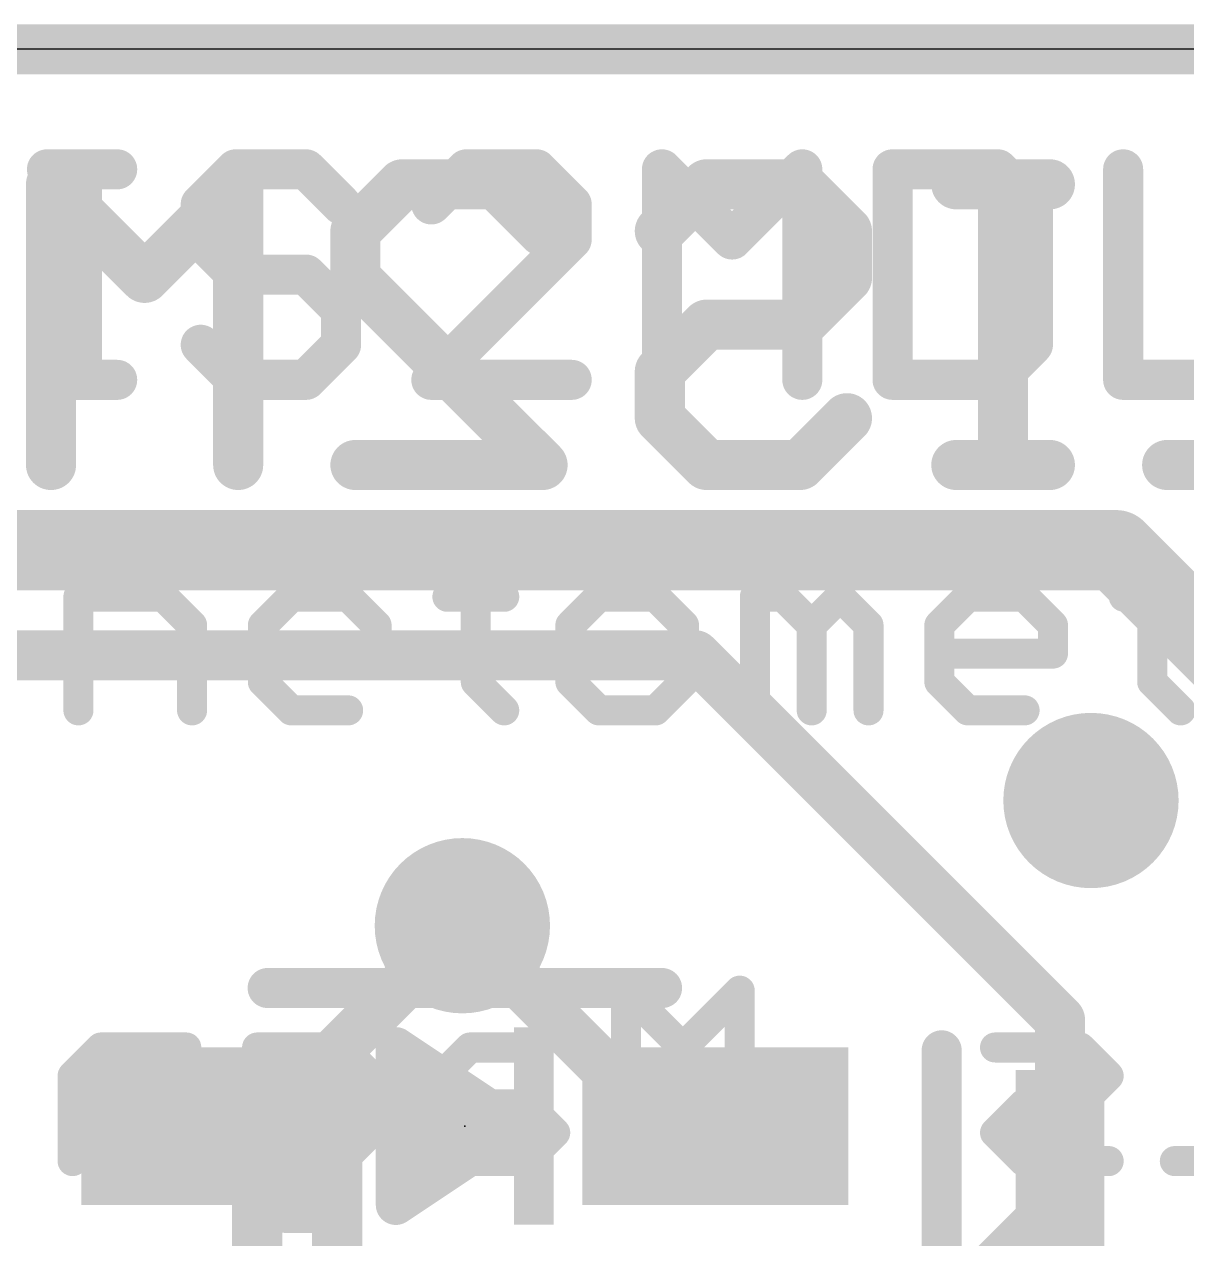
# Model space of a CAD drawing. Extents: x -0.1 to 25.5, y -0.1 to 17.9.
# Drawn here: x 10.97 to 16.87, y 11.75 to 17.91 of the extents above; entities that cross this region are included whole.
import ezdxf

# ---------------------------------------------------------------- set-up
doc = ezdxf.new("R2010")
doc.units = 0
for name, color, linetype in [('1', 12, 'CONTINUOUS'), ('16', 5, 'CONTINUOUS'), ('18', 110, 'CONTINUOUS'), ('20', 53, 'CONTINUOUS'), ('21', 40, 'CONTINUOUS'), ('22', 6, 'CONTINUOUS'), ('23', 40, 'CONTINUOUS')]:
    doc.layers.add(name, color=color, linetype=linetype)

# ---------------------------------------------------------------- blocks, each defined once
blk = doc.blocks.new('RECT')
blk.add_solid([(-0.5, -0.5), (0.5, -0.5), (-0.5, 0.5), (0.5, 0.5)])
blk = doc.blocks.new('ROUNDV')
at = {"const_width": 0.5}
blk.add_lwpolyline([(0, -0.25, 1), (0, 0.25, 1), (0, -0.25)], format="xyb", dxfattribs=at)

msp = doc.modelspace()

# ---------------------------------------------------------------- linework, layer by layer
at = {"layer": '1'}
for points, const_width in [([(0, 17.78), (25.4, 17.78)], 0.254), ([(14.2113, 12.319), (13.1953, 13.335)], 0.254), ([(12.1548, 12.1022), (11.938, 12.319)], 0.254), ([(14.478, 12.319), (14.2113, 12.319)], 0.254), ([(16.226, 12.153), (16.226, 11.587)], 0.3048), ([(16.226, 11.908), (16.226, 12.153)], 0.3048), ([(12.1548, 10.9474), (12.1548, 12.1022)], 0.254), ([(15.2654, 10.9474), (16.226, 11.908)], 0.3048)]:
    msp.add_lwpolyline(points, dxfattribs=dict(at, const_width=const_width))
for points, const_width in [([(13.2402, 13.3799, 1), (13.1504, 13.2901)], 0.127), ([(11.9829, 12.3639, 1), (11.8931, 12.2741)], 0.127), ([(14.2113, 12.3825, 1), (14.2113, 12.2555)], 0.127), ([(14.478, 12.2555, 1), (14.478, 12.3825)], 0.127), ([(14.1664, 12.2741, 1), (14.2562, 12.3639)], 0.127), ([(16.3022, 12.153, 1), (16.1498, 12.153)], 0.1524), ([(16.3022, 12.153, 1), (16.1498, 12.153)], 0.1524), ([(12.2183, 12.1022, 1), (12.0913, 12.1022)], 0.127), ([(12.1099, 12.0573, 1), (12.1997, 12.1471)], 0.127), ([(16.2799, 11.8541, 1), (16.1721, 11.9619)], 0.1524), ([(16.1498, 11.908, 1), (16.3022, 11.908)], 0.1524)]:
    msp.add_lwpolyline(points, format="xyb", dxfattribs=dict(at, const_width=const_width))
at = {"layer": '16'}
for points, const_width in [([(0, 17.78), (25.4, 17.78)], 0.254), ([(8.128, 15.24), (16.51, 15.24)], 0.4064), ([(16.51, 15.24), (17.907, 13.843)], 0.4064), ([(8.8646, 14.7066), (14.3764, 14.7066)], 0.254), ([(14.3764, 14.7066), (16.226, 12.857)], 0.254), ([(13.1953, 13.335), (12.5603, 12.7)], 0.254), ([(16.226, 12.857), (16.226, 9.271)], 0.254), ([(12.5603, 12.7), (12.5603, 9.4107)], 0.254)]:
    msp.add_lwpolyline(points, dxfattribs=dict(at, const_width=const_width))
for points, const_width in [([(16.5818, 15.3118, 1), (16.4382, 15.1682)], 0.2032), ([(16.51, 15.1384, 1), (16.51, 15.3416)], 0.2032), ([(14.4213, 14.7515, 1), (14.3315, 14.6617)], 0.127), ([(14.3764, 14.6431, 1), (14.3764, 14.7701)], 0.127), ([(13.2402, 13.2901, 1), (13.1504, 13.3799)], 0.127), ([(16.2895, 12.857, 1), (16.1625, 12.857)], 0.127), ([(16.1811, 12.8121, 1), (16.2709, 12.9019)], 0.127), ([(12.6238, 12.7, 1), (12.4968, 12.7)], 0.127), ([(12.5154, 12.7449, 1), (12.6052, 12.6551)], 0.127)]:
    msp.add_lwpolyline(points, format="xyb", dxfattribs=dict(at, const_width=const_width))
at = {"layer": '20'}
msp.add_line((22.86, 17.78), (2.54, 17.78), dxfattribs=at)
at = {"layer": '21'}
for points, const_width in [([(11.089, 17.1713), (11.4449, 17.1713)], 0.2032), ([(11.267, 16.1036), (11.267, 17.1713)], 0.2032), ([(12.0465, 17.1713), (11.8686, 16.9934)], 0.2032), ([(12.4025, 17.1713), (12.0465, 17.1713)], 0.2032), ([(12.5804, 16.9934), (12.4025, 17.1713)], 0.2032), ([(13.2159, 17.1713), (13.038, 16.9934)], 0.2032), ([(13.5719, 17.1713), (13.2159, 17.1713)], 0.2032), ([(13.7498, 16.9934), (13.5719, 17.1713)], 0.2032), ([(14.2074, 16.1036), (14.2074, 17.1713)], 0.2032), ([(14.2074, 17.1713), (14.5633, 16.8154)], 0.2032), ([(14.5633, 16.8154), (14.9192, 17.1713)], 0.2032), ([(14.9192, 17.1713), (14.9192, 16.1036)], 0.2032), ([(15.3768, 17.1713), (15.3768, 16.1036)], 0.2032), ([(15.9106, 17.1713), (15.3768, 17.1713)], 0.2032), ([(16.0886, 16.9934), (15.9106, 17.1713)], 0.2032), ([(16.5462, 17.1713), (16.5462, 16.1036)], 0.2032), ([(11.8686, 16.9934), (11.8686, 16.8154)], 0.2032), ([(13.7498, 16.8154), (13.7498, 16.9934)], 0.2032), ([(16.0886, 16.2815), (16.0886, 16.9934)], 0.2032), ([(11.8686, 16.8154), (12.0465, 16.6375)], 0.2032), ([(13.038, 16.1036), (13.7498, 16.8154)], 0.2032), ([(12.0465, 16.6375), (12.4025, 16.6375)], 0.2032), ([(12.4025, 16.6375), (12.5804, 16.4595)], 0.2032), ([(12.5804, 16.4595), (12.5804, 16.2815)], 0.2032), ([(12.0465, 16.1036), (11.8686, 16.2815)], 0.2032), ([(12.5804, 16.2815), (12.4025, 16.1036)], 0.2032), ([(15.9106, 16.1036), (16.0886, 16.2815)], 0.2032), ([(11.089, 16.1036), (11.4449, 16.1036)], 0.2032), ([(12.4025, 16.1036), (12.0465, 16.1036)], 0.2032), ([(13.7498, 16.1036), (13.038, 16.1036)], 0.2032), ([(15.3768, 16.1036), (15.9106, 16.1036)], 0.2032), ([(16.5462, 16.1036), (17.258, 16.1036)], 0.2032), ([(13.2635, 15.1475), (13.2635, 14.5713)], 0.1524), ([(16.6938, 15.1475), (16.6938, 14.5713)], 0.1524), ([(11.2484, 14.4272), (11.2484, 15.0034)], 0.1524), ([(11.2484, 15.0034), (11.6806, 15.0034)], 0.1524), ([(11.6806, 15.0034), (11.8247, 14.8594)], 0.1524), ([(12.184, 14.8594), (12.328, 15.0034)], 0.1524), ([(12.328, 15.0034), (12.6161, 15.0034)], 0.1524), ([(12.6161, 15.0034), (12.7602, 14.8594)], 0.1524), ([(13.1195, 15.0034), (13.4076, 15.0034)], 0.1524), ([(13.8872, 15.0034), (13.7432, 14.8594)], 0.1524), ([(14.1753, 15.0034), (13.8872, 15.0034)], 0.1524), ([(14.3194, 14.8594), (14.1753, 15.0034)], 0.1524), ([(14.6787, 14.4272), (14.6787, 15.0034)], 0.1524), ([(14.6787, 15.0034), (14.8227, 15.0034)], 0.1524), ([(14.8227, 15.0034), (14.9668, 14.8594)], 0.1524), ([(14.9668, 14.8594), (15.1108, 15.0034)], 0.1524), ([(15.1108, 15.0034), (15.2549, 14.8594)], 0.1524), ([(15.6142, 14.8594), (15.7583, 15.0034)], 0.1524), ([(15.7583, 15.0034), (16.0464, 15.0034)], 0.1524), ([(16.0464, 15.0034), (16.1904, 14.8594)], 0.1524), ([(16.5497, 15.0034), (16.8378, 15.0034)], 0.1524), ([(11.8247, 14.8594), (11.8247, 14.4272)], 0.1524), ([(12.184, 14.5713), (12.184, 14.8594)], 0.1524), ([(12.7602, 14.8594), (12.7602, 14.7153)], 0.1524), ([(13.7432, 14.8594), (13.7432, 14.5713)], 0.1524), ([(14.3194, 14.5713), (14.3194, 14.8594)], 0.1524), ([(14.9668, 14.8594), (14.9668, 14.4272)], 0.1524), ([(15.2549, 14.8594), (15.2549, 14.4272)], 0.1524), ([(15.6142, 14.5713), (15.6142, 14.8594)], 0.1524), ([(16.1904, 14.8594), (16.1904, 14.7153)], 0.1524), ([(12.7602, 14.7153), (12.184, 14.7153)], 0.1524), ([(16.1904, 14.7153), (15.6142, 14.7153)], 0.1524), ([(12.328, 14.4272), (12.184, 14.5713)], 0.1524), ([(13.2635, 14.5713), (13.4076, 14.4272)], 0.1524), ([(13.7432, 14.5713), (13.8872, 14.4272)], 0.1524), ([(14.1753, 14.4272), (14.3194, 14.5713)], 0.1524), ([(15.7583, 14.4272), (15.6142, 14.5713)], 0.1524), ([(16.6938, 14.5713), (16.8378, 14.4272)], 0.1524), ([(12.6161, 14.4272), (12.328, 14.4272)], 0.1524), ([(13.8872, 14.4272), (14.1753, 14.4272)], 0.1524), ([(16.0464, 14.4272), (15.7583, 14.4272)], 0.1524), ([(12.208, 13.019), (14.208, 13.019)], 0.2032), ([(12.858, 11.919), (12.858, 12.719)], 0.2032), ([(12.858, 12.719), (13.458, 12.319)], 0.2032), ([(15.626, 9.903), (15.626, 12.703)], 0.2032), ([(13.008, 12.119), (13.008, 12.519)], 0.2032), ([(13.008, 12.519), (13.308, 12.319)], 0.2032), ([(13.008, 12.3952), (13.1937, 12.3952)], 0.2032), ([(13.458, 12.319), (12.858, 11.919)], 0.2032), ([(13.308, 12.319), (13.008, 12.119)], 0.2032), ([(13.008, 12.192), (13.1175, 12.192)], 0.2032)]:
    msp.add_lwpolyline(points, dxfattribs=dict(at, const_width=const_width))
for points, const_width in [([(11.089, 17.2221, 1), (11.089, 17.1205)], 0.1016), ([(11.3178, 17.1713, 1), (11.2162, 17.1713)], 0.1016), ([(11.4449, 17.1205, 1), (11.4449, 17.2221)], 0.1016), ([(12.0465, 17.2221, 1), (12.0465, 17.1205)], 0.1016), ([(12.0825, 17.1354, 1), (12.0106, 17.2072)], 0.1016), ([(12.4384, 17.2072, 1), (12.3665, 17.1354)], 0.1016), ([(12.4025, 17.1205, 1), (12.4025, 17.2221)], 0.1016), ([(13.2159, 17.2221, 1), (13.2159, 17.1205)], 0.1016), ([(13.2519, 17.1354, 1), (13.18, 17.2072)], 0.1016), ([(13.6078, 17.2072, 1), (13.5359, 17.1354)], 0.1016), ([(13.5719, 17.1205, 1), (13.5719, 17.2221)], 0.1016), ([(14.2582, 17.1713, 1), (14.1566, 17.1713)], 0.1016), ([(14.2433, 17.2072, 1), (14.1715, 17.1354)], 0.1016), ([(14.97, 17.1713, 1), (14.8684, 17.1713)], 0.1016), ([(14.9551, 17.1354, 1), (14.8833, 17.2072)], 0.1016), ([(15.4276, 17.1713, 1), (15.326, 17.1713)], 0.1016), ([(15.3768, 17.2221, 1), (15.3768, 17.1205)], 0.1016), ([(15.9466, 17.2072, 1), (15.8747, 17.1354)], 0.1016), ([(15.9106, 17.1205, 1), (15.9106, 17.2221)], 0.1016), ([(16.597, 17.1713, 1), (16.4954, 17.1713)], 0.1016), ([(11.9194, 16.9934, 1), (11.8178, 16.9934)], 0.1016), ([(11.8327, 17.0293, 1), (11.9045, 16.9574)], 0.1016), ([(12.5445, 16.9574, 1), (12.6163, 17.0293)], 0.1016), ([(13.0021, 17.0293, 1), (13.0739, 16.9574)], 0.1016), ([(13.8006, 16.9934, 1), (13.699, 16.9934)], 0.1016), ([(13.7139, 16.9574, 1), (13.7857, 17.0293)], 0.1016), ([(16.1394, 16.9934, 1), (16.0378, 16.9934)], 0.1016), ([(16.0527, 16.9574, 1), (16.1245, 17.0293)], 0.1016), ([(11.9045, 16.8513, 1), (11.8327, 16.7795)], 0.1016), ([(13.7857, 16.7795, 1), (13.7139, 16.8513)], 0.1016), ([(14.5274, 16.8513, 1), (14.5992, 16.7795)], 0.1016), ([(14.5274, 16.7795, 1), (14.5992, 16.8513)], 0.1016), ([(11.8178, 16.8154, 1), (11.9194, 16.8154)], 0.1016), ([(13.699, 16.8154, 1), (13.8006, 16.8154)], 0.1016), ([(12.0465, 16.6883, 1), (12.0465, 16.5867)], 0.1016), ([(12.0106, 16.6015, 1), (12.0825, 16.6734)], 0.1016), ([(12.4384, 16.6734, 1), (12.3665, 16.6015)], 0.1016), ([(12.4025, 16.5867, 1), (12.4025, 16.6883)], 0.1016), ([(12.6312, 16.4595, 1), (12.5296, 16.4595)], 0.1016), ([(12.5445, 16.4236, 1), (12.6163, 16.4954)], 0.1016), ([(11.9045, 16.3175, 1), (11.8327, 16.2456)], 0.1016), ([(12.5296, 16.2815, 1), (12.6312, 16.2815)], 0.1016), ([(12.6163, 16.2456, 1), (12.5445, 16.3175)], 0.1016), ([(16.0378, 16.2815, 1), (16.1394, 16.2815)], 0.1016), ([(16.1245, 16.2456, 1), (16.0527, 16.3175)], 0.1016), ([(11.089, 16.1544, 1), (11.089, 16.0528)], 0.1016), ([(11.4449, 16.0528, 1), (11.4449, 16.1544)], 0.1016), ([(12.0465, 16.1544, 1), (12.0465, 16.0528)], 0.1016), ([(12.4025, 16.0528, 1), (12.4025, 16.1544)], 0.1016), ([(13.038, 16.1544, 1), (13.038, 16.0528)], 0.1016), ([(13.7498, 16.0528, 1), (13.7498, 16.1544)], 0.1016), ([(15.3768, 16.1544, 1), (15.3768, 16.0528)], 0.1016), ([(15.9106, 16.0528, 1), (15.9106, 16.1544)], 0.1016), ([(16.5462, 16.1544, 1), (16.5462, 16.0528)], 0.1016), ([(11.2162, 16.1036, 1), (11.3178, 16.1036)], 0.1016), ([(12.0106, 16.0677, 1), (12.0825, 16.1395)], 0.1016), ([(12.3665, 16.1395, 1), (12.4384, 16.0677)], 0.1016), ([(13.0021, 16.1395, 1), (13.0739, 16.0677)], 0.1016), ([(14.1566, 16.1036, 1), (14.2582, 16.1036)], 0.1016), ([(14.8684, 16.1036, 1), (14.97, 16.1036)], 0.1016), ([(15.326, 16.1036, 1), (15.4276, 16.1036)], 0.1016), ([(15.8747, 16.1395, 1), (15.9466, 16.0677)], 0.1016), ([(16.4954, 16.1036, 1), (16.597, 16.1036)], 0.1016), ([(13.3016, 15.1475, 1), (13.2254, 15.1475)], 0.0762), ([(16.7319, 15.1475, 1), (16.6557, 15.1475)], 0.0762), ([(11.2865, 15.0034, 1), (11.2103, 15.0034)], 0.0762), ([(11.2484, 15.0415, 1), (11.2484, 14.9653)], 0.0762), ([(11.7076, 15.0304, 1), (11.6537, 14.9765)], 0.0762), ([(11.6806, 14.9653, 1), (11.6806, 15.0415)], 0.0762), ([(12.328, 15.0415, 1), (12.328, 14.9653)], 0.0762), ([(12.355, 14.9765, 1), (12.3011, 15.0304)], 0.0762), ([(12.6431, 15.0304, 1), (12.5892, 14.9765)], 0.0762), ([(12.6161, 14.9653, 1), (12.6161, 15.0415)], 0.0762), ([(13.1195, 15.0415, 1), (13.1195, 14.9653)], 0.0762), ([(13.4076, 14.9653, 1), (13.4076, 15.0415)], 0.0762), ([(13.8872, 15.0415, 1), (13.8872, 14.9653)], 0.0762), ([(13.9142, 14.9765, 1), (13.8603, 15.0304)], 0.0762), ([(14.2023, 15.0304, 1), (14.1484, 14.9765)], 0.0762), ([(14.1753, 14.9653, 1), (14.1753, 15.0415)], 0.0762), ([(14.7168, 15.0034, 1), (14.6406, 15.0034)], 0.0762), ([(14.6787, 15.0415, 1), (14.6787, 14.9653)], 0.0762), ([(14.8497, 15.0304, 1), (14.7958, 14.9765)], 0.0762), ([(14.8227, 14.9653, 1), (14.8227, 15.0415)], 0.0762), ([(15.1378, 15.0304, 1), (15.0839, 14.9765)], 0.0762), ([(15.1378, 14.9765, 1), (15.0839, 15.0304)], 0.0762), ([(15.7583, 15.0415, 1), (15.7583, 14.9653)], 0.0762), ([(15.7852, 14.9765, 1), (15.7313, 15.0304)], 0.0762), ([(16.0733, 15.0304, 1), (16.0194, 14.9765)], 0.0762), ([(16.0464, 14.9653, 1), (16.0464, 15.0415)], 0.0762), ([(16.5497, 15.0415, 1), (16.5497, 14.9653)], 0.0762), ([(16.8378, 14.9653, 1), (16.8378, 15.0415)], 0.0762), ([(11.8628, 14.8594, 1), (11.7866, 14.8594)], 0.0762), ([(11.7977, 14.8324, 1), (11.8516, 14.8863)], 0.0762), ([(12.157, 14.8863, 1), (12.2109, 14.8324)], 0.0762), ([(12.2221, 14.8594, 1), (12.1459, 14.8594)], 0.0762), ([(12.7983, 14.8594, 1), (12.7221, 14.8594)], 0.0762), ([(12.7332, 14.8324, 1), (12.7871, 14.8863)], 0.0762), ([(13.7162, 14.8863, 1), (13.7701, 14.8324)], 0.0762), ([(13.7813, 14.8594, 1), (13.7051, 14.8594)], 0.0762), ([(14.3575, 14.8594, 1), (14.2813, 14.8594)], 0.0762), ([(14.2924, 14.8324, 1), (14.3463, 14.8863)], 0.0762), ([(14.9398, 14.8863, 1), (14.9937, 14.8324)], 0.0762), ([(15.0049, 14.8594, 1), (14.9287, 14.8594)], 0.0762), ([(14.9398, 14.8324, 1), (14.9937, 14.8863)], 0.0762), ([(15.293, 14.8594, 1), (15.2168, 14.8594)], 0.0762), ([(15.228, 14.8324, 1), (15.2818, 14.8863)], 0.0762), ([(15.6523, 14.8594, 1), (15.5761, 14.8594)], 0.0762), ([(15.5873, 14.8863, 1), (15.6411, 14.8324)], 0.0762), ([(16.2285, 14.8594, 1), (16.1523, 14.8594)], 0.0762), ([(16.1635, 14.8324, 1), (16.2174, 14.8863)], 0.0762), ([(12.184, 14.7534, 1), (12.184, 14.6772)], 0.0762), ([(12.7602, 14.6772, 1), (12.7602, 14.7534)], 0.0762), ([(15.6142, 14.7534, 1), (15.6142, 14.6772)], 0.0762), ([(16.1904, 14.6772, 1), (16.1904, 14.7534)], 0.0762), ([(12.7221, 14.7153, 1), (12.7983, 14.7153)], 0.0762), ([(16.1523, 14.7153, 1), (16.2285, 14.7153)], 0.0762), ([(12.2109, 14.5982, 1), (12.157, 14.5443)], 0.0762), ([(12.1459, 14.5713, 1), (12.2221, 14.5713)], 0.0762), ([(13.2905, 14.5982, 1), (13.2366, 14.5443)], 0.0762), ([(13.2254, 14.5713, 1), (13.3016, 14.5713)], 0.0762), ([(13.7701, 14.5982, 1), (13.7162, 14.5443)], 0.0762), ([(13.7051, 14.5713, 1), (13.7813, 14.5713)], 0.0762), ([(14.2813, 14.5713, 1), (14.3575, 14.5713)], 0.0762), ([(14.3463, 14.5443, 1), (14.2924, 14.5982)], 0.0762), ([(15.6411, 14.5982, 1), (15.5873, 14.5443)], 0.0762), ([(15.5761, 14.5713, 1), (15.6523, 14.5713)], 0.0762), ([(16.7207, 14.5982, 1), (16.6668, 14.5443)], 0.0762), ([(16.6557, 14.5713, 1), (16.7319, 14.5713)], 0.0762), ([(12.328, 14.4653, 1), (12.328, 14.3891)], 0.0762), ([(12.3011, 14.4003, 1), (12.355, 14.4541)], 0.0762), ([(12.6161, 14.3891, 1), (12.6161, 14.4653)], 0.0762), ([(13.3806, 14.4003, 1), (13.4345, 14.4541)], 0.0762), ([(13.8872, 14.4653, 1), (13.8872, 14.3891)], 0.0762), ([(13.8603, 14.4003, 1), (13.9142, 14.4541)], 0.0762), ([(14.1484, 14.4541, 1), (14.2023, 14.4003)], 0.0762), ([(14.1753, 14.3891, 1), (14.1753, 14.4653)], 0.0762), ([(15.7583, 14.4653, 1), (15.7583, 14.3891)], 0.0762), ([(15.7313, 14.4003, 1), (15.7852, 14.4541)], 0.0762), ([(16.0464, 14.3891, 1), (16.0464, 14.4653)], 0.0762), ([(16.8109, 14.4003, 1), (16.8648, 14.4541)], 0.0762), ([(11.2103, 14.4272, 1), (11.2865, 14.4272)], 0.0762), ([(11.7866, 14.4272, 1), (11.8628, 14.4272)], 0.0762), ([(14.6406, 14.4272, 1), (14.7168, 14.4272)], 0.0762), ([(14.9287, 14.4272, 1), (15.0049, 14.4272)], 0.0762), ([(15.2168, 14.4272, 1), (15.293, 14.4272)], 0.0762), ([(12.208, 13.0698, 1), (12.208, 12.9682)], 0.1016), ([(14.208, 12.9682, 1), (14.208, 13.0698)], 0.1016), ([(12.9088, 12.719, 1), (12.8072, 12.719)], 0.1016), ([(12.8862, 12.7613, 1), (12.8298, 12.6767)], 0.1016), ([(15.6768, 12.703, 1), (15.5752, 12.703)], 0.1016), ([(13.0588, 12.519, 1), (12.9572, 12.519)], 0.1016), ([(13.0362, 12.5613, 1), (12.9798, 12.4767)], 0.1016), ([(13.008, 12.446, 1), (13.008, 12.3444)], 0.1016), ([(13.1937, 12.3444, 1), (13.1937, 12.446)], 0.1016), ([(13.3362, 12.2767, 1), (13.2798, 12.3613)], 0.1016), ([(13.2798, 12.2767, 1), (13.3362, 12.3613)], 0.1016), ([(13.4862, 12.2767, 1), (13.4298, 12.3613)], 0.1016), ([(13.4298, 12.2767, 1), (13.4862, 12.3613)], 0.1016), ([(13.008, 12.2428, 1), (13.008, 12.1412)], 0.1016), ([(13.1175, 12.1412, 1), (13.1175, 12.2428)], 0.1016), ([(12.9798, 12.1613, 1), (13.0362, 12.0767)], 0.1016), ([(12.9572, 12.119, 1), (13.0588, 12.119)], 0.1016), ([(12.8298, 11.9613, 1), (12.8862, 11.8767)], 0.1016), ([(12.8072, 11.919, 1), (12.9088, 11.919)], 0.1016)]:
    msp.add_lwpolyline(points, format="xyb", dxfattribs=dict(at, const_width=const_width))
at = {"layer": '22'}
for points, const_width in [([(11.5839, 16.6209), (11.1094, 17.0954)], 0.254), ([(11.1094, 17.0954), (11.1094, 15.6718)], 0.254), ([(12.0585, 17.0954), (11.5839, 16.6209)], 0.254), ([(12.0585, 15.6718), (12.0585, 17.0954)], 0.254), ([(12.653, 16.8581), (12.8903, 17.0954)], 0.254), ([(12.8903, 17.0954), (13.3648, 17.0954)], 0.254), ([(13.3648, 17.0954), (13.6021, 16.8581)], 0.254), ([(14.1966, 16.8581), (14.4339, 17.0954)], 0.254), ([(14.4339, 17.0954), (14.9084, 17.0954)], 0.254), ([(14.9084, 17.0954), (15.1457, 16.8581)], 0.254), ([(16.1747, 17.0954), (15.7002, 17.0954)], 0.254), ([(15.9375, 15.6718), (15.9375, 17.0954)], 0.254), ([(12.653, 16.6209), (12.653, 16.8581)], 0.254), ([(15.1457, 16.8581), (15.1457, 16.6209)], 0.254), ([(13.6021, 15.6718), (12.653, 16.6209)], 0.254), ([(15.1457, 16.6209), (14.9084, 16.3836)], 0.254), ([(14.4339, 16.3836), (14.1966, 16.1463)], 0.254), ([(14.9084, 16.3836), (14.4339, 16.3836)], 0.254), ([(14.1966, 16.1463), (14.1966, 15.9091)], 0.254), ([(14.1966, 15.9091), (14.4339, 15.6718)], 0.254), ([(14.9084, 15.6718), (15.1457, 15.9091)], 0.254), ([(12.653, 15.6718), (13.6021, 15.6718)], 0.254), ([(14.4339, 15.6718), (14.9084, 15.6718)], 0.254), ([(16.1747, 15.6718), (15.7002, 15.6718)], 0.254), ([(17.7184, 15.6718), (16.7693, 15.6718)], 0.254), ([(14.3136, 12.7174), (14.0255, 13.0055)], 0.1524), ([(14.0255, 13.0055), (14.0255, 12.1412)], 0.1524), ([(14.6017, 13.0055), (14.3136, 12.7174)], 0.1524), ([(14.6017, 12.1412), (14.6017, 13.0055)], 0.1524), ([(11.363, 12.7174), (11.2189, 12.5734)], 0.1524), ([(11.7952, 12.7174), (11.363, 12.7174)], 0.1524), ([(11.7952, 12.1412), (11.7952, 12.7174)], 0.1524), ([(12.1545, 11.9971), (12.1545, 12.7174)], 0.1524), ([(12.1545, 12.7174), (12.5866, 12.7174)], 0.1524), ([(12.5866, 12.7174), (12.7307, 12.5734)], 0.1524), ([(13.234, 12.7174), (13.09, 12.5734)], 0.1524), ([(13.5221, 12.7174), (13.234, 12.7174)], 0.1524), ([(16.3287, 12.7174), (15.8965, 12.7174)], 0.1524), ([(16.4728, 12.5734), (16.3287, 12.7174)], 0.1524), ([(11.2189, 12.5734), (11.2189, 12.1412)], 0.1524), ([(12.7307, 12.5734), (12.7307, 12.2853)], 0.1524), ([(13.09, 12.5734), (13.09, 12.1412)], 0.1524), ([(16.3287, 12.4293), (16.4728, 12.5734)], 0.1524), ([(13.5221, 12.4293), (13.09, 12.4293)], 0.1524), ([(13.6662, 12.2853), (13.5221, 12.4293)], 0.1524), ([(15.8965, 12.2853), (16.0406, 12.4293)], 0.1524), ([(16.0406, 12.4293), (16.3287, 12.4293)], 0.1524), ([(12.7307, 12.2853), (12.5866, 12.1412)], 0.1524), ([(13.5221, 12.1412), (13.6662, 12.2853)], 0.1524), ([(16.0406, 12.1412), (15.8965, 12.2853)], 0.1524), ([(12.5866, 12.1412), (12.1545, 12.1412)], 0.1524), ([(13.09, 12.1412), (13.5221, 12.1412)], 0.1524), ([(16.4728, 12.1412), (16.0406, 12.1412)], 0.1524), ([(17.0964, 12.1412), (16.8083, 12.1412)], 0.1524), ([(12.2985, 11.8531), (12.1545, 11.9971)], 0.1524), ([(12.4426, 11.8531), (12.2985, 11.8531)], 0.1524)]:
    msp.add_lwpolyline(points, dxfattribs=dict(at, const_width=const_width))
for points, const_width in [([(11.1543, 17.1403, 1), (11.0645, 17.0505)], 0.127), ([(11.1729, 17.0954, 1), (11.0459, 17.0954)], 0.127), ([(12.122, 17.0954, 1), (11.995, 17.0954)], 0.127), ([(12.1034, 17.0505, 1), (12.0136, 17.1403)], 0.127), ([(12.8903, 17.1589, 1), (12.8903, 17.0319)], 0.127), ([(12.9352, 17.0505, 1), (12.8454, 17.1403)], 0.127), ([(13.4097, 17.1403, 1), (13.3199, 17.0505)], 0.127), ([(13.3648, 17.0319, 1), (13.3648, 17.1589)], 0.127), ([(14.4339, 17.1589, 1), (14.4339, 17.0319)], 0.127), ([(14.4788, 17.0505, 1), (14.389, 17.1403)], 0.127), ([(14.9533, 17.1403, 1), (14.8635, 17.0505)], 0.127), ([(14.9084, 17.0319, 1), (14.9084, 17.1589)], 0.127), ([(15.7002, 17.1589, 1), (15.7002, 17.0319)], 0.127), ([(16.001, 17.0954, 1), (15.874, 17.0954)], 0.127), ([(16.1747, 17.0319, 1), (16.1747, 17.1589)], 0.127), ([(12.7165, 16.8581, 1), (12.5895, 16.8581)], 0.127), ([(12.6081, 16.903, 1), (12.6979, 16.8132)], 0.127), ([(13.5572, 16.8132, 1), (13.647, 16.903)], 0.127), ([(14.1517, 16.903, 1), (14.2415, 16.8132)], 0.127), ([(15.2092, 16.8581, 1), (15.0822, 16.8581)], 0.127), ([(15.1008, 16.8132, 1), (15.1906, 16.903)], 0.127), ([(11.539, 16.6658, 1), (11.6288, 16.576)], 0.127), ([(11.539, 16.576, 1), (11.6288, 16.6658)], 0.127), ([(12.6979, 16.6658, 1), (12.6081, 16.576)], 0.127), ([(15.1906, 16.576, 1), (15.1008, 16.6658)], 0.127), ([(12.5895, 16.6209, 1), (12.7165, 16.6209)], 0.127), ([(15.0822, 16.6209, 1), (15.2092, 16.6209)], 0.127), ([(14.4339, 16.4471, 1), (14.4339, 16.3201)], 0.127), ([(14.4788, 16.3387, 1), (14.389, 16.4285)], 0.127), ([(14.9084, 16.3201, 1), (14.9084, 16.4471)], 0.127), ([(14.8635, 16.4285, 1), (14.9533, 16.3387)], 0.127), ([(14.2601, 16.1463, 1), (14.1331, 16.1463)], 0.127), ([(14.1517, 16.1912, 1), (14.2415, 16.1014)], 0.127), ([(14.2415, 15.954, 1), (14.1517, 15.8642)], 0.127), ([(15.1906, 15.8642, 1), (15.1008, 15.954)], 0.127), ([(14.1331, 15.9091, 1), (14.2601, 15.9091)], 0.127), ([(12.653, 15.7353, 1), (12.653, 15.6083)], 0.127), ([(13.5572, 15.6269, 1), (13.647, 15.7167)], 0.127), ([(13.6021, 15.6083, 1), (13.6021, 15.7353)], 0.127), ([(14.4339, 15.7353, 1), (14.4339, 15.6083)], 0.127), ([(14.389, 15.6269, 1), (14.4788, 15.7167)], 0.127), ([(14.8635, 15.7167, 1), (14.9533, 15.6269)], 0.127), ([(14.9084, 15.6083, 1), (14.9084, 15.7353)], 0.127), ([(15.7002, 15.7353, 1), (15.7002, 15.6083)], 0.127), ([(16.1747, 15.6083, 1), (16.1747, 15.7353)], 0.127), ([(16.7693, 15.7353, 1), (16.7693, 15.6083)], 0.127), ([(11.0459, 15.6718, 1), (11.1729, 15.6718)], 0.127), ([(11.995, 15.6718, 1), (12.122, 15.6718)], 0.127), ([(15.874, 15.6718, 1), (16.001, 15.6718)], 0.127), ([(14.0524, 13.0325, 1), (13.9986, 12.9786)], 0.0762), ([(14.0636, 13.0055, 1), (13.9874, 13.0055)], 0.0762), ([(14.6398, 13.0055, 1), (14.5636, 13.0055)], 0.0762), ([(14.6287, 12.9786, 1), (14.5748, 13.0325)], 0.0762), ([(11.363, 12.7555, 1), (11.363, 12.6793)], 0.0762), ([(11.3899, 12.6905, 1), (11.3361, 12.7444)], 0.0762), ([(11.8333, 12.7174, 1), (11.7571, 12.7174)], 0.0762), ([(11.7952, 12.6793, 1), (11.7952, 12.7555)], 0.0762), ([(12.1926, 12.7174, 1), (12.1164, 12.7174)], 0.0762), ([(12.1545, 12.7555, 1), (12.1545, 12.6793)], 0.0762), ([(12.6136, 12.7444, 1), (12.5597, 12.6905)], 0.0762), ([(12.5866, 12.6793, 1), (12.5866, 12.7555)], 0.0762), ([(13.234, 12.7555, 1), (13.234, 12.6793)], 0.0762), ([(13.261, 12.6905, 1), (13.2071, 12.7444)], 0.0762), ([(13.5221, 12.6793, 1), (13.5221, 12.7555)], 0.0762), ([(14.2867, 12.7444, 1), (14.3406, 12.6905)], 0.0762), ([(14.2867, 12.6905, 1), (14.3406, 12.7444)], 0.0762), ([(15.8965, 12.7555, 1), (15.8965, 12.6793)], 0.0762), ([(16.3556, 12.7444, 1), (16.3018, 12.6905)], 0.0762), ([(16.3287, 12.6793, 1), (16.3287, 12.7555)], 0.0762), ([(11.257, 12.5734, 1), (11.1808, 12.5734)], 0.0762), ([(11.192, 12.6003, 1), (11.2459, 12.5464)], 0.0762), ([(12.7688, 12.5734, 1), (12.6926, 12.5734)], 0.0762), ([(12.7037, 12.5464, 1), (12.7576, 12.6003)], 0.0762), ([(13.063, 12.6003, 1), (13.1169, 12.5464)], 0.0762), ([(13.1281, 12.5734, 1), (13.0519, 12.5734)], 0.0762), ([(16.4997, 12.5464, 1), (16.4458, 12.6003)], 0.0762), ([(16.4458, 12.5464, 1), (16.4997, 12.6003)], 0.0762), ([(13.09, 12.4674, 1), (13.09, 12.3912)], 0.0762), ([(13.5491, 12.4563, 1), (13.4952, 12.4024)], 0.0762), ([(13.5221, 12.3912, 1), (13.5221, 12.4674)], 0.0762), ([(16.0406, 12.4674, 1), (16.0406, 12.3912)], 0.0762), ([(16.0675, 12.4024, 1), (16.0137, 12.4563)], 0.0762), ([(16.3287, 12.3912, 1), (16.3287, 12.4674)], 0.0762), ([(16.3018, 12.4563, 1), (16.3556, 12.4024)], 0.0762), ([(12.6926, 12.2853, 1), (12.7688, 12.2853)], 0.0762), ([(12.7576, 12.2583, 1), (12.7037, 12.3122)], 0.0762), ([(13.6931, 12.2583, 1), (13.6393, 12.3122)], 0.0762), ([(13.6393, 12.2583, 1), (13.6931, 12.3122)], 0.0762), ([(15.9235, 12.3122, 1), (15.8696, 12.2583)], 0.0762), ([(15.8696, 12.3122, 1), (15.9235, 12.2583)], 0.0762), ([(12.1545, 12.1793, 1), (12.1545, 12.1031)], 0.0762), ([(12.5597, 12.1681, 1), (12.6136, 12.1143)], 0.0762), ([(12.5866, 12.1031, 1), (12.5866, 12.1793)], 0.0762), ([(13.09, 12.1793, 1), (13.09, 12.1031)], 0.0762), ([(13.4952, 12.1681, 1), (13.5491, 12.1143)], 0.0762), ([(13.5221, 12.1031, 1), (13.5221, 12.1793)], 0.0762), ([(16.0406, 12.1793, 1), (16.0406, 12.1031)], 0.0762), ([(16.0137, 12.1143, 1), (16.0675, 12.1681)], 0.0762), ([(16.4728, 12.1031, 1), (16.4728, 12.1793)], 0.0762), ([(16.8083, 12.1793, 1), (16.8083, 12.1031)], 0.0762), ([(11.1808, 12.1412, 1), (11.257, 12.1412)], 0.0762), ([(11.7571, 12.1412, 1), (11.8333, 12.1412)], 0.0762), ([(13.0519, 12.1412, 1), (13.1281, 12.1412)], 0.0762), ([(13.9874, 12.1412, 1), (14.0636, 12.1412)], 0.0762), ([(14.5636, 12.1412, 1), (14.6398, 12.1412)], 0.0762), ([(12.1814, 12.0241, 1), (12.1275, 11.9702)], 0.0762), ([(12.1164, 11.9971, 1), (12.1926, 11.9971)], 0.0762), ([(12.2985, 11.8912, 1), (12.2985, 11.815)], 0.0762), ([(12.2716, 11.8261, 1), (12.3255, 11.88)], 0.0762), ([(12.4426, 11.815, 1), (12.4426, 11.8912)], 0.0762)]:
    msp.add_lwpolyline(points, format="xyb", dxfattribs=dict(at, const_width=const_width))
at = {"layer": '23'}
msp.add_point((13.208, 12.319), dxfattribs=at)

# ---------------------------------------------------------------- block references
at = {"layer": '1', "rotation": 180}
for p, xscale, yscale in [((11.938, 12.319), 1.35, 0.8), ((14.478, 12.319), 1.35, 0.8), ((16.226, 12.153), 0.45, 0.9)]:
    msp.add_blockref('RECT', p, dxfattribs=dict(at, xscale=xscale, yscale=yscale))
at = {"layer": '18', "xscale": 0.889, "yscale": 0.889}
for p in [(16.383, 13.97), (16.383, 13.97), (13.1953, 13.335), (13.1953, 13.335)]:
    msp.add_blockref('ROUNDV', p, dxfattribs=at)
at = {"layer": '21', "xscale": 0.2, "rotation": 180}
msp.add_blockref('RECT', (13.558, 12.319), dxfattribs=at)

doc.saveas('drawing.dxf')
